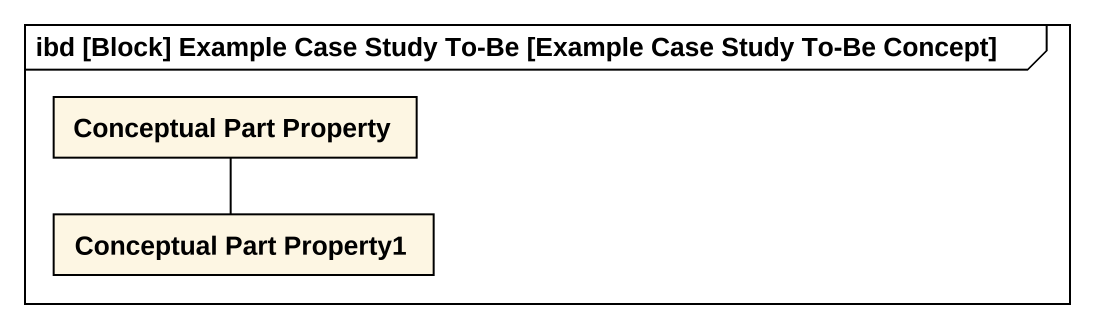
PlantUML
@startuml
mainframe ibd [Block] Example Case Study To-Be [Example Case Study To-Be Concept]
rectangle "Conceptual Part Property" as Conceptual_Part_Property
rectangle "Conceptual Part Property1" as Conceptual_Part_Property1
Conceptual_Part_Property -- Conceptual_Part_Property1
@enduml
